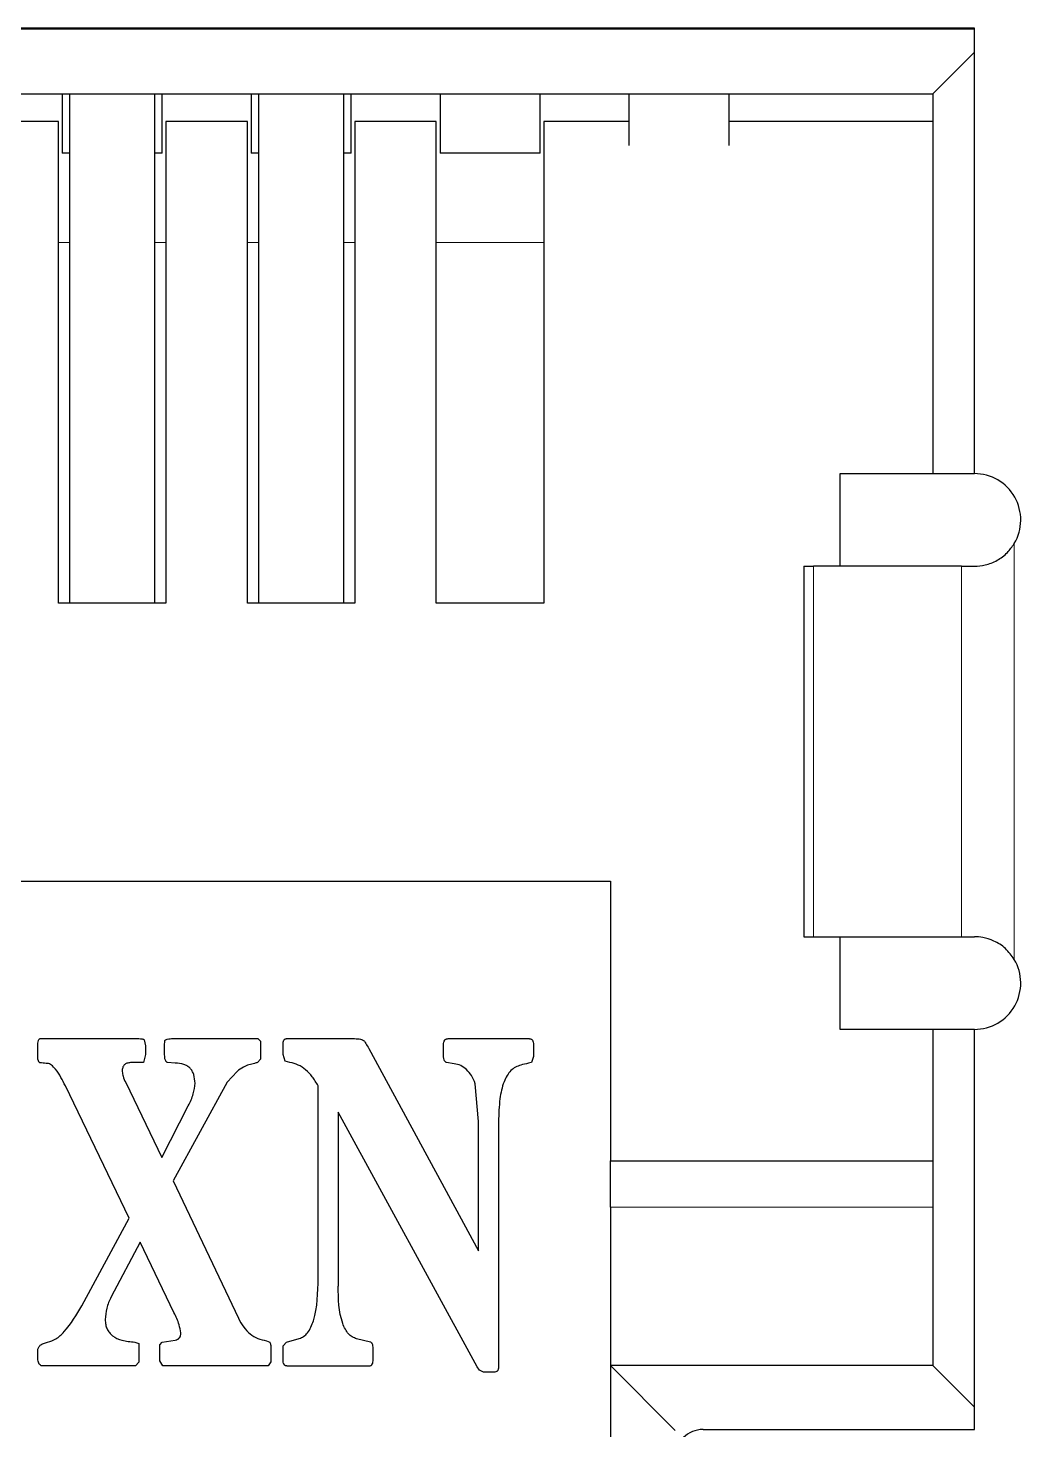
# Model space of a CAD drawing. Extents: x -260425 to 1294666, y -169889 to -2349.
# Drawn here: x 1000881.1 to 1000934.8, y -26583.7 to -26508 of the extents above; entities that cross this region are included whole.
import ezdxf

# ---------------------------------------------------------------- set-up
doc = ezdxf.new("R2010")
doc.units = 0
doc.header["$LTSCALE"] = 100
doc.layers.add('case', color=7, linetype='Continuous')

# ---------------------------------------------------------------- blocks, each defined once
blk = doc.blocks.new('АТС')
at = {"layer": 'case', "lineweight": 25}
for points in [[(2475.15, -39.458), (2475.15, -39.458), (2369.35, -39.458), (2369.35, -39.458)], [(2370.6, -39.507), (2370.6, -39.507), (2475.15, -39.507), (2475.15, -39.507)], [(2475.15, -63.507), (2475.15, -63.507), (2475.15, -39.458), (2475.15, -39.458)], [(2475.15, -40.758), (2475.15, -40.758), (2472.9, -43.008), (2472.9, -43.008)], [(2374.1, -43.008), (2374.1, -43.008), (2472.9, -43.008), (2472.9, -43.008)], [(2425.9, -43.008), (2425.9, -43.008), (2425.9, -46.208), (2425.9, -46.208)], [(2426.3, -43.008), (2426.3, -43.008), (2426.3, -70.508), (2426.3, -70.508)], [(2430.9, -70.508), (2430.9, -70.508), (2430.9, -43.008), (2430.9, -43.008)], [(2431.3, -46.208), (2431.3, -46.208), (2431.3, -43.008), (2431.3, -43.008)], [(2436.1, -43.008), (2436.1, -43.008), (2436.1, -46.208), (2436.1, -46.208)], [(2436.5, -43.008), (2436.5, -43.008), (2436.5, -70.508), (2436.5, -70.508)], [(2441.1, -70.508), (2441.1, -70.508), (2441.1, -43.008), (2441.1, -43.008)], [(2441.5, -46.208), (2441.5, -46.208), (2441.5, -43.008), (2441.5, -43.008)], [(2446.3, -43.008), (2446.3, -43.008), (2446.3, -46.208), (2446.3, -46.208)], [(2451.7, -46.208), (2451.7, -46.208), (2451.7, -43.008), (2451.7, -43.008)], [(2456.5, -43.008), (2456.5, -43.008), (2456.5, -45.805), (2456.5, -45.805)], [(2461.9, -45.805), (2461.9, -45.805), (2461.9, -43.008), (2461.9, -43.008)], [(2472.9, -43.008), (2472.9, -43.008), (2472.9, -63.507), (2472.9, -63.507)], [(2425.7, -44.508), (2425.7, -44.508), (2421.3, -44.508), (2421.3, -44.508)], [(2425.7, -70.508), (2425.7, -70.508), (2425.7, -44.508), (2425.7, -44.508)], [(2431.5, -44.508), (2431.5, -44.508), (2431.5, -70.508), (2431.5, -70.508)], [(2435.9, -44.508), (2435.9, -44.508), (2431.5, -44.508), (2431.5, -44.508)], [(2435.9, -70.508), (2435.9, -70.508), (2435.9, -44.508), (2435.9, -44.508)], [(2441.7, -44.508), (2441.7, -44.508), (2441.7, -70.508), (2441.7, -70.508)], [(2446.1, -44.508), (2446.1, -44.508), (2441.7, -44.508), (2441.7, -44.508)], [(2446.1, -70.508), (2446.1, -70.508), (2446.1, -44.508), (2446.1, -44.508)], [(2451.9, -44.508), (2451.9, -44.508), (2451.9, -70.508), (2451.9, -70.508)], [(2456.3, -44.508), (2456.3, -44.508), (2451.9, -44.508), (2451.9, -44.508)], [(2456.5, -44.508), (2456.5, -44.508), (2456.3, -44.508), (2456.3, -44.508)], [(2472.9, -44.508), (2472.9, -44.508), (2461.9, -44.508), (2461.9, -44.508)], [(2426.3, -46.208), (2426.3, -46.208), (2425.9, -46.208), (2425.9, -46.208)], [(2431.3, -46.208), (2431.3, -46.208), (2430.9, -46.208), (2430.9, -46.208)], [(2436.5, -46.208), (2436.5, -46.208), (2436.1, -46.208), (2436.1, -46.208)], [(2441.5, -46.208), (2441.5, -46.208), (2441.1, -46.208), (2441.1, -46.208)], [(2451.7, -46.208), (2451.7, -46.208), (2446.3, -46.208), (2446.3, -46.208)], [(2467.9, -68.508), (2467.9, -68.508), (2467.9, -63.507), (2467.9, -63.507)], [(2467.9, -63.507), (2467.9, -63.507), (2472.9, -63.507), (2472.9, -63.507)], [(2472.9, -63.507), (2472.9, -63.507), (2475.15, -63.507), (2475.15, -63.507)], [(2465.935, -68.508), (2465.935, -68.508), (2465.935, -88.508), (2465.935, -88.508)], [(2465.935, -68.508), (2465.935, -68.508), (2466.464, -68.508), (2466.464, -68.508)], [(2466.464, -68.508), (2466.464, -68.508), (2466.468, -68.508), (2466.468, -68.508)], [(2474.458, -68.508), (2474.458, -68.508), (2466.468, -68.508), (2466.468, -68.508)], [(2474.458, -68.508), (2474.458, -68.508), (2475.15, -68.508), (2475.15, -68.508)], [(2431.5, -70.508), (2431.5, -70.508), (2425.7, -70.508), (2425.7, -70.508)], [(2441.7, -70.508), (2441.7, -70.508), (2435.9, -70.508), (2435.9, -70.508)], [(2451.9, -70.508), (2451.9, -70.508), (2446.1, -70.508), (2446.1, -70.508)], [(2391.5, -85.507), (2391.5, -85.507), (2455.5, -85.507), (2455.5, -85.507)], [(2455.5, -85.507), (2455.5, -85.507), (2455.5, -100.607), (2455.5, -100.607)], [(2465.935, -88.508), (2465.935, -88.508), (2466.468, -88.508), (2466.468, -88.508)], [(2466.468, -88.508), (2466.468, -88.508), (2474.458, -88.508), (2474.458, -88.508)], [(2467.9, -93.508), (2467.9, -93.508), (2467.9, -88.508), (2467.9, -88.508)], [(2474.458, -88.508), (2474.458, -88.508), (2475.15, -88.508), (2475.15, -88.508)], [(2472.9, -93.508), (2472.9, -93.508), (2467.9, -93.508), (2467.9, -93.508)], [(2472.9, -93.508), (2472.9, -93.508), (2472.9, -111.657), (2472.9, -111.657)], [(2475.15, -93.508), (2475.15, -93.508), (2472.9, -93.508), (2472.9, -93.508)], [(2475.15, -115.108), (2475.15, -115.108), (2475.15, -93.508), (2475.15, -93.508)], [(2424.589, -95.113), (2424.589, -95.113), (2424.589, -94.393), (2424.589, -94.393)], [(2424.715, -94.009), (2424.715, -94.009), (2430.049, -94.009), (2430.049, -94.009)], [(2430.326, -94.069), (2430.326, -94.069), (2430.393, -94.393), (2430.393, -94.393)], [(2430.393, -94.393), (2430.393, -94.393), (2430.393, -94.873), (2430.393, -94.873)], [(2431.435, -94.405), (2431.435, -94.405), (2431.452, -94.117), (2431.452, -94.117)], [(2431.435, -94.885), (2431.435, -94.885), (2431.435, -94.405), (2431.435, -94.405)], [(2431.888, -94.009), (2431.888, -94.009), (2436.466, -94.009), (2436.466, -94.009)], [(2436.466, -94.009), (2436.466, -94.009), (2436.601, -94.153), (2436.601, -94.153)], [(2436.601, -94.153), (2436.601, -94.153), (2436.609, -94.393), (2436.609, -94.393)], [(2436.609, -94.393), (2436.609, -94.393), (2436.609, -95.113), (2436.609, -95.113)], [(2437.827, -94.861), (2437.827, -94.861), (2437.827, -94.357), (2437.827, -94.357)], [(2438.012, -94.009), (2438.012, -94.009), (2441.691, -94.009), (2441.691, -94.009)], [(2442.456, -94.549), (2442.456, -94.549), (2448.378, -105.469), (2448.378, -105.469)], [(2446.488, -94.837), (2446.488, -94.837), (2446.488, -94.345), (2446.488, -94.345)], [(2446.74, -94.009), (2446.74, -94.009), (2451.108, -94.009), (2451.108, -94.009)], [(2451.351, -94.345), (2451.351, -94.345), (2451.351, -94.969), (2451.351, -94.969)], [(2424.664, -95.293), (2424.664, -95.293), (2424.589, -95.113), (2424.589, -95.113)], [(2430.292, -95.293), (2430.292, -95.293), (2429.595, -95.305), (2429.595, -95.305)], [(2430.393, -94.873), (2430.393, -94.873), (2430.292, -95.293), (2430.292, -95.293)], [(2432.006, -95.329), (2432.006, -95.329), (2431.586, -95.295), (2431.586, -95.295)], [(2436.609, -95.113), (2436.609, -95.113), (2436.45, -95.293), (2436.45, -95.293)], [(2437.945, -95.221), (2437.945, -95.221), (2437.827, -94.861), (2437.827, -94.861)], [(2438.197, -95.293), (2438.197, -95.293), (2437.945, -95.221), (2437.945, -95.221)], [(2447.059, -95.368), (2447.059, -95.368), (2446.655, -95.299), (2446.655, -95.299)], [(2451.351, -94.969), (2451.351, -94.969), (2451.242, -95.293), (2451.242, -95.293)], [(2435.341, -95.785), (2435.341, -95.785), (2434.812, -96.361), (2434.812, -96.361)], [(2429.528, -103.705), (2429.528, -103.705), (2426.076, -96.565), (2426.076, -96.565)], [(2429.335, -96.385), (2429.335, -96.385), (2431.275, -100.417), (2431.275, -100.417)], [(2434.812, -96.361), (2434.812, -96.361), (2431.888, -101.689), (2431.888, -101.689)], [(2439.717, -106.933), (2439.717, -106.933), (2439.717, -96.553), (2439.717, -96.553)], [(2448.378, -98.473), (2448.378, -98.473), (2448.201, -96.445), (2448.201, -96.445)], [(2431.275, -100.417), (2431.275, -100.417), (2432.712, -97.633), (2432.712, -97.633)], [(2448.31, -111.733), (2448.31, -111.733), (2440.801, -97.981), (2440.801, -97.981)], [(2440.801, -97.981), (2440.801, -97.981), (2440.801, -107.365), (2440.801, -107.365)], [(2448.378, -105.469), (2448.378, -105.469), (2448.378, -98.473), (2448.378, -98.473)], [(2449.461, -98.485), (2449.461, -98.485), (2449.461, -111.733), (2449.461, -111.733)], [(2455.5, -100.607), (2455.5, -100.607), (2472.9, -100.607), (2472.9, -100.607)], [(2431.888, -101.689), (2431.888, -101.689), (2435.416, -109.093), (2435.416, -109.093)], [(2455.5, -103.107), (2455.5, -103.107), (2455.5, -111.657), (2455.5, -111.657)], [(2426.958, -108.433), (2426.958, -108.433), (2429.528, -103.705), (2429.528, -103.705)], [(2430.108, -104.989), (2430.108, -104.989), (2428.545, -107.953), (2428.545, -107.953)], [(2431.939, -108.793), (2431.939, -108.793), (2430.108, -104.989), (2430.108, -104.989)], [(2429.822, -110.389), (2429.822, -110.389), (2430.032, -110.461), (2430.032, -110.461)], [(2430.032, -110.461), (2430.032, -110.461), (2430.049, -110.773), (2430.049, -110.773)], [(2431.166, -110.545), (2431.166, -110.545), (2431.309, -110.389), (2431.309, -110.389)], [(2431.309, -110.389), (2431.309, -110.389), (2431.998, -110.281), (2431.998, -110.281)], [(2436.928, -110.317), (2436.928, -110.317), (2437.105, -110.389), (2437.105, -110.389)], [(2437.836, -110.593), (2437.836, -110.593), (2438.02, -110.389), (2438.02, -110.389)], [(2438.02, -110.389), (2438.02, -110.389), (2438.701, -110.197), (2438.701, -110.197)], [(2442.54, -110.389), (2442.54, -110.389), (2441.8, -110.209), (2441.8, -110.209)], [(2424.589, -111.265), (2424.589, -111.265), (2424.589, -110.857), (2424.589, -110.857)], [(2430.049, -110.773), (2430.049, -110.773), (2430.049, -111.301), (2430.049, -111.301)], [(2431.166, -111.409), (2431.166, -111.409), (2431.166, -110.545), (2431.166, -110.545)], [(2437.172, -110.761), (2437.172, -110.761), (2437.172, -111.457), (2437.172, -111.457)], [(2437.827, -111.325), (2437.827, -111.325), (2437.836, -110.593), (2437.836, -110.593)], [(2442.691, -111.313), (2442.691, -111.313), (2442.691, -110.725), (2442.691, -110.725)], [(2429.856, -111.673), (2429.856, -111.673), (2424.799, -111.673), (2424.799, -111.673)], [(2430.04, -111.481), (2430.04, -111.481), (2429.856, -111.673), (2429.856, -111.673)], [(2430.049, -111.301), (2430.049, -111.301), (2430.04, -111.481), (2430.04, -111.481)], [(2431.334, -111.673), (2431.334, -111.673), (2431.166, -111.409), (2431.166, -111.409)], [(2437.021, -111.673), (2437.021, -111.673), (2431.334, -111.673), (2431.334, -111.673)], [(2437.172, -111.457), (2437.172, -111.457), (2437.021, -111.673), (2437.021, -111.673)], [(2438.037, -111.673), (2438.037, -111.673), (2442.489, -111.673), (2442.489, -111.673)], [(2448.428, -111.913), (2448.428, -111.913), (2448.31, -111.733), (2448.31, -111.733)], [(2448.638, -112.009), (2448.638, -112.009), (2448.428, -111.913), (2448.428, -111.913)], [(2459, -115.158), (2459, -115.158), (2455.5, -111.657), (2455.5, -111.657)], [(2472.9, -111.657), (2472.9, -111.657), (2455.5, -111.657), (2455.5, -111.657)], [(2455.5, -111.657), (2455.5, -111.657), (2455.5, -129.008), (2455.5, -129.008)], [(2475.15, -113.907), (2475.15, -113.907), (2472.9, -111.657), (2472.9, -111.657)], [(2449.209, -112.009), (2449.209, -112.009), (2448.638, -112.009), (2448.638, -112.009)], [(2460.5, -115.108), (2460.5, -115.108), (2475.15, -115.108), (2475.15, -115.108)]]:
    blk.add_open_spline(points, degree=3, dxfattribs=at)
at = {"layer": 'case', "lineweight": 18}
for points in [[(2426.3, -51.033), (2426.3, -51.033), (2425.7, -51.033), (2425.7, -51.033)], [(2431.5, -51.033), (2431.5, -51.033), (2430.9, -51.033), (2430.9, -51.033)], [(2436.5, -51.033), (2436.5, -51.033), (2435.9, -51.033), (2435.9, -51.033)], [(2441.7, -51.033), (2441.7, -51.033), (2441.1, -51.033), (2441.1, -51.033)], [(2451.9, -51.033), (2451.9, -51.033), (2446.1, -51.033), (2446.1, -51.033)], [(2477.299, -89.729), (2477.299, -89.729), (2477.299, -67.286), (2477.299, -67.286)], [(2466.468, -68.508), (2466.468, -68.508), (2466.468, -88.508), (2466.468, -88.508)], [(2474.458, -88.508), (2474.458, -88.508), (2474.458, -68.508), (2474.458, -68.508)], [(2472.9, -103.107), (2472.9, -103.107), (2455.5, -103.107), (2455.5, -103.107)]]:
    blk.add_open_spline(points, degree=3, dxfattribs=at)
at = {"layer": 'case', "lineweight": 25}
for points, knots in [([(2477.299, -67.286), (2477.758, -66.513), (2477.768, -65.553), (2477.323, -64.772), (2477.323, -64.772), (2476.879, -63.99), (2476.049, -63.508), (2475.15, -63.508)], [0, 0, 0, 0, 0.333333, 0.333333, 0.333333, 0.333333, 1, 1, 1, 1]), ([(2475.15, -68.508), (2475.339, -68.497), (2475.529, -68.486), (2475.736, -68.438), (2475.736, -68.438), (2475.943, -68.389), (2476.168, -68.303), (2476.382, -68.183), (2476.382, -68.183), (2476.579, -68.072), (2476.767, -67.934), (2476.926, -67.767), (2476.926, -67.767), (2477.065, -67.621), (2477.182, -67.453), (2477.299, -67.286)], [0, 0, 0, 0, 0.2, 0.2, 0.2, 0.2, 0.4, 0.4, 0.4, 0.4, 0.6, 0.6, 0.6, 0.6, 1, 1, 1, 1]), ([(2477.299, -89.729), (2477.15, -89.523), (2477.001, -89.317), (2476.82, -89.147), (2476.82, -89.147), (2476.638, -88.976), (2476.422, -88.841), (2476.204, -88.74), (2476.204, -88.74), (2476, -88.647), (2475.794, -88.583), (2475.605, -88.549), (2475.605, -88.549), (2475.445, -88.521), (2475.298, -88.514), (2475.15, -88.508)], [0, 0, 0, 0, 0.2, 0.2, 0.2, 0.2, 0.4, 0.4, 0.4, 0.4, 0.6, 0.6, 0.6, 0.6, 1, 1, 1, 1]), ([(2475.15, -93.508), (2476.049, -93.508), (2476.879, -93.025), (2477.323, -92.243), (2477.323, -92.243), (2477.768, -91.462), (2477.758, -90.502), (2477.299, -89.729)], [0, 0, 0, 0, 0.333333, 0.333333, 0.333333, 0.333333, 1, 1, 1, 1]), ([(2424.589, -94.393), (2424.589, -94.295), (2424.59, -94.198), (2424.62, -94.107), (2424.62, -94.107), (2424.625, -94.092), (2424.631, -94.078), (2424.638, -94.064), (2424.638, -94.064), (2424.644, -94.053), (2424.651, -94.043), (2424.66, -94.034), (2424.66, -94.034), (2424.667, -94.026), (2424.676, -94.02), (2424.685, -94.015), (2424.685, -94.015), (2424.69, -94.013), (2424.695, -94.012), (2424.7, -94.011), (2424.7, -94.011), (2424.705, -94.01), (2424.71, -94.009), (2424.715, -94.009)], [0, 0, 0, 0, 0.142857, 0.142857, 0.142857, 0.142857, 0.285714, 0.285714, 0.285714, 0.285714, 0.428571, 0.428571, 0.428571, 0.428571, 0.571429, 0.571429, 0.571429, 0.571429, 0.714286, 0.714286, 0.714286, 0.714286, 1, 1, 1, 1]), ([(2430.049, -94.009), (2430.108, -94.011), (2430.167, -94.013), (2430.225, -94.026), (2430.225, -94.026), (2430.246, -94.03), (2430.266, -94.035), (2430.285, -94.044), (2430.285, -94.044), (2430.299, -94.051), (2430.313, -94.06), (2430.326, -94.069)], [0, 0, 0, 0, 0.25, 0.25, 0.25, 0.25, 0.5, 0.5, 0.5, 0.5, 1, 1, 1, 1]), ([(2431.452, -94.117), (2431.456, -94.108), (2431.46, -94.099), (2431.467, -94.092), (2431.467, -94.092), (2431.474, -94.083), (2431.483, -94.076), (2431.493, -94.07), (2431.493, -94.07), (2431.519, -94.053), (2431.549, -94.044), (2431.579, -94.036), (2431.579, -94.036), (2431.68, -94.011), (2431.784, -94.01), (2431.888, -94.009)], [0, 0, 0, 0, 0.2, 0.2, 0.2, 0.2, 0.4, 0.4, 0.4, 0.4, 0.6, 0.6, 0.6, 0.6, 1, 1, 1, 1]), ([(2437.827, -94.357), (2437.829, -94.307), (2437.83, -94.256), (2437.838, -94.206), (2437.838, -94.206), (2437.845, -94.169), (2437.855, -94.131), (2437.872, -94.098), (2437.872, -94.098), (2437.88, -94.084), (2437.888, -94.071), (2437.898, -94.059), (2437.898, -94.059), (2437.907, -94.048), (2437.918, -94.039), (2437.93, -94.031), (2437.93, -94.031), (2437.942, -94.024), (2437.955, -94.018), (2437.968, -94.015), (2437.968, -94.015), (2437.982, -94.011), (2437.997, -94.01), (2438.012, -94.009)], [0, 0, 0, 0, 0.142857, 0.142857, 0.142857, 0.142857, 0.285714, 0.285714, 0.285714, 0.285714, 0.428571, 0.428571, 0.428571, 0.428571, 0.571429, 0.571429, 0.571429, 0.571429, 0.714286, 0.714286, 0.714286, 0.714286, 1, 1, 1, 1]), ([(2441.691, -94.009), (2441.798, -94.014), (2441.906, -94.018), (2442.01, -94.042), (2442.01, -94.042), (2442.049, -94.051), (2442.088, -94.062), (2442.124, -94.08), (2442.124, -94.08), (2442.152, -94.094), (2442.178, -94.111), (2442.204, -94.129)], [0, 0, 0, 0, 0.25, 0.25, 0.25, 0.25, 0.5, 0.5, 0.5, 0.5, 1, 1, 1, 1]), ([(2442.204, -94.129), (2442.215, -94.145), (2442.227, -94.16), (2442.238, -94.176), (2442.238, -94.176), (2442.258, -94.204), (2442.275, -94.233), (2442.292, -94.263), (2442.292, -94.263), (2442.347, -94.358), (2442.401, -94.453), (2442.456, -94.549)], [0, 0, 0, 0, 0.25, 0.25, 0.25, 0.25, 0.5, 0.5, 0.5, 0.5, 1, 1, 1, 1]), ([(2446.488, -94.345), (2446.49, -94.297), (2446.492, -94.248), (2446.503, -94.201), (2446.503, -94.201), (2446.513, -94.164), (2446.528, -94.127), (2446.551, -94.096), (2446.551, -94.096), (2446.561, -94.082), (2446.573, -94.069), (2446.586, -94.058), (2446.586, -94.058), (2446.599, -94.048), (2446.614, -94.038), (2446.629, -94.031), (2446.629, -94.031), (2446.646, -94.024), (2446.663, -94.018), (2446.681, -94.015), (2446.681, -94.015), (2446.7, -94.011), (2446.72, -94.01), (2446.74, -94.009)], [0, 0, 0, 0, 0.142857, 0.142857, 0.142857, 0.142857, 0.285714, 0.285714, 0.285714, 0.285714, 0.428571, 0.428571, 0.428571, 0.428571, 0.571429, 0.571429, 0.571429, 0.571429, 0.714286, 0.714286, 0.714286, 0.714286, 1, 1, 1, 1]), ([(2451.108, -94.009), (2451.127, -94.01), (2451.145, -94.011), (2451.164, -94.015), (2451.164, -94.015), (2451.181, -94.018), (2451.197, -94.024), (2451.213, -94.031), (2451.213, -94.031), (2451.228, -94.038), (2451.242, -94.048), (2451.255, -94.058), (2451.255, -94.058), (2451.268, -94.069), (2451.279, -94.082), (2451.289, -94.096), (2451.289, -94.096), (2451.312, -94.127), (2451.327, -94.164), (2451.336, -94.201), (2451.336, -94.201), (2451.347, -94.248), (2451.349, -94.297), (2451.351, -94.345)], [0, 0, 0, 0, 0.142857, 0.142857, 0.142857, 0.142857, 0.285714, 0.285714, 0.285714, 0.285714, 0.428571, 0.428571, 0.428571, 0.428571, 0.571429, 0.571429, 0.571429, 0.571429, 0.714286, 0.714286, 0.714286, 0.714286, 1, 1, 1, 1]), ([(2425.118, -95.348), (2425.009, -95.341), (2424.899, -95.334), (2424.79, -95.322), (2424.79, -95.322), (2424.761, -95.319), (2424.731, -95.316), (2424.702, -95.309), (2424.702, -95.309), (2424.694, -95.307), (2424.685, -95.305), (2424.677, -95.302), (2424.677, -95.302), (2424.674, -95.3), (2424.671, -95.299), (2424.669, -95.297), (2424.669, -95.297), (2424.667, -95.296), (2424.666, -95.295), (2424.664, -95.293)], [0, 0, 0, 0, 0.166667, 0.166667, 0.166667, 0.166667, 0.333333, 0.333333, 0.333333, 0.333333, 0.5, 0.5, 0.5, 0.5, 0.666667, 0.666667, 0.666667, 0.666667, 1, 1, 1, 1]), ([(2426.076, -96.565), (2425.92, -96.252), (2425.763, -95.938), (2425.547, -95.665), (2425.547, -95.665), (2425.48, -95.58), (2425.407, -95.499), (2425.32, -95.434), (2425.32, -95.434), (2425.287, -95.409), (2425.253, -95.387), (2425.216, -95.373), (2425.216, -95.373), (2425.184, -95.361), (2425.151, -95.354), (2425.118, -95.348)], [0, 0, 0, 0, 0.2, 0.2, 0.2, 0.2, 0.4, 0.4, 0.4, 0.4, 0.6, 0.6, 0.6, 0.6, 1, 1, 1, 1]), ([(2429.595, -95.305), (2429.527, -95.31), (2429.46, -95.316), (2429.397, -95.338), (2429.397, -95.338), (2429.37, -95.348), (2429.343, -95.361), (2429.319, -95.377), (2429.319, -95.377), (2429.295, -95.392), (2429.274, -95.41), (2429.255, -95.43), (2429.255, -95.43), (2429.236, -95.45), (2429.219, -95.473), (2429.205, -95.497), (2429.205, -95.497), (2429.191, -95.523), (2429.179, -95.551), (2429.17, -95.579), (2429.17, -95.579), (2429.149, -95.645), (2429.146, -95.715), (2429.142, -95.785)], [0, 0, 0, 0, 0.142857, 0.142857, 0.142857, 0.142857, 0.285714, 0.285714, 0.285714, 0.285714, 0.428571, 0.428571, 0.428571, 0.428571, 0.571429, 0.571429, 0.571429, 0.571429, 0.714286, 0.714286, 0.714286, 0.714286, 1, 1, 1, 1]), ([(2431.586, -95.295), (2431.574, -95.291), (2431.561, -95.286), (2431.55, -95.28), (2431.55, -95.28), (2431.539, -95.273), (2431.529, -95.264), (2431.52, -95.254), (2431.52, -95.254), (2431.498, -95.23), (2431.484, -95.2), (2431.473, -95.17), (2431.473, -95.17), (2431.439, -95.08), (2431.437, -94.982), (2431.435, -94.885)], [0, 0, 0, 0, 0.2, 0.2, 0.2, 0.2, 0.4, 0.4, 0.4, 0.4, 0.6, 0.6, 0.6, 0.6, 1, 1, 1, 1]), ([(2433.073, -96.421), (2433.063, -96.26), (2433.054, -96.098), (2433.005, -95.947), (2433.005, -95.947), (2432.984, -95.882), (2432.956, -95.818), (2432.921, -95.759), (2432.921, -95.759), (2432.888, -95.703), (2432.849, -95.651), (2432.804, -95.605), (2432.804, -95.605), (2432.759, -95.559), (2432.708, -95.519), (2432.654, -95.485), (2432.654, -95.485), (2432.596, -95.449), (2432.534, -95.42), (2432.47, -95.398), (2432.47, -95.398), (2432.322, -95.349), (2432.164, -95.339), (2432.006, -95.329)], [0, 0, 0, 0, 0.142857, 0.142857, 0.142857, 0.142857, 0.285714, 0.285714, 0.285714, 0.285714, 0.428571, 0.428571, 0.428571, 0.428571, 0.571429, 0.571429, 0.571429, 0.571429, 0.714286, 0.714286, 0.714286, 0.714286, 1, 1, 1, 1]), ([(2436.45, -95.293), (2436.395, -95.311), (2436.34, -95.329), (2436.285, -95.345), (2436.285, -95.345), (2436.187, -95.373), (2436.088, -95.396), (2435.988, -95.419)], [0, 0, 0, 0, 0.333333, 0.333333, 0.333333, 0.333333, 1, 1, 1, 1]), ([(2439.717, -96.553), (2439.618, -96.385), (2439.519, -96.217), (2439.401, -96.063), (2439.401, -96.063), (2439.296, -95.926), (2439.175, -95.8), (2439.042, -95.689), (2439.042, -95.689), (2438.919, -95.587), (2438.786, -95.497), (2438.641, -95.433), (2438.641, -95.433), (2438.5, -95.37), (2438.348, -95.331), (2438.197, -95.293)], [0, 0, 0, 0, 0.2, 0.2, 0.2, 0.2, 0.4, 0.4, 0.4, 0.4, 0.6, 0.6, 0.6, 0.6, 1, 1, 1, 1]), ([(2446.655, -95.299), (2446.641, -95.292), (2446.627, -95.286), (2446.614, -95.278), (2446.614, -95.278), (2446.601, -95.269), (2446.589, -95.258), (2446.579, -95.246), (2446.579, -95.246), (2446.556, -95.218), (2446.54, -95.185), (2446.527, -95.151), (2446.527, -95.151), (2446.491, -95.052), (2446.49, -94.944), (2446.488, -94.837)], [0, 0, 0, 0, 0.2, 0.2, 0.2, 0.2, 0.4, 0.4, 0.4, 0.4, 0.6, 0.6, 0.6, 0.6, 1, 1, 1, 1]), ([(2451.242, -95.293), (2451.235, -95.295), (2451.228, -95.297), (2451.222, -95.299), (2451.222, -95.299), (2451.171, -95.314), (2451.119, -95.326), (2451.068, -95.338), (2451.068, -95.338), (2450.93, -95.37), (2450.792, -95.404), (2450.654, -95.438)], [0, 0, 0, 0, 0.25, 0.25, 0.25, 0.25, 0.5, 0.5, 0.5, 0.5, 1, 1, 1, 1]), ([(2429.142, -95.785), (2429.153, -95.871), (2429.165, -95.957), (2429.188, -96.04), (2429.188, -96.04), (2429.221, -96.16), (2429.278, -96.272), (2429.335, -96.385)], [0, 0, 0, 0, 0.333333, 0.333333, 0.333333, 0.333333, 1, 1, 1, 1]), ([(2435.988, -95.419), (2435.886, -95.456), (2435.784, -95.492), (2435.689, -95.541), (2435.689, -95.541), (2435.565, -95.607), (2435.453, -95.696), (2435.341, -95.785)], [0, 0, 0, 0, 0.333333, 0.333333, 0.333333, 0.333333, 1, 1, 1, 1]), ([(2447.738, -95.68), (2447.636, -95.598), (2447.534, -95.515), (2447.418, -95.463), (2447.418, -95.463), (2447.306, -95.413), (2447.183, -95.391), (2447.059, -95.368)], [0, 0, 0, 0, 0.333333, 0.333333, 0.333333, 0.333333, 1, 1, 1, 1]), ([(2448.201, -96.445), (2448.143, -96.292), (2448.084, -96.139), (2447.998, -96.003), (2447.998, -96.003), (2447.925, -95.887), (2447.832, -95.783), (2447.738, -95.68)], [0, 0, 0, 0, 0.333333, 0.333333, 0.333333, 0.333333, 1, 1, 1, 1]), ([(2450.654, -95.438), (2450.558, -95.469), (2450.462, -95.5), (2450.374, -95.548), (2450.374, -95.548), (2450.284, -95.596), (2450.203, -95.661), (2450.131, -95.735), (2450.131, -95.735), (2450.052, -95.815), (2449.984, -95.904), (2449.926, -95.999), (2449.926, -95.999), (2449.859, -96.107), (2449.805, -96.222), (2449.758, -96.34), (2449.758, -96.34), (2449.643, -96.633), (2449.576, -96.944), (2449.535, -97.256), (2449.535, -97.256), (2449.482, -97.664), (2449.471, -98.075), (2449.461, -98.485)], [0, 0, 0, 0, 0.142857, 0.142857, 0.142857, 0.142857, 0.285714, 0.285714, 0.285714, 0.285714, 0.428571, 0.428571, 0.428571, 0.428571, 0.571429, 0.571429, 0.571429, 0.571429, 0.714286, 0.714286, 0.714286, 0.714286, 1, 1, 1, 1]), ([(2432.712, -97.633), (2432.816, -97.422), (2432.919, -97.21), (2432.98, -96.987), (2432.98, -96.987), (2433.03, -96.804), (2433.052, -96.612), (2433.073, -96.421)], [0, 0, 0, 0, 0.333333, 0.333333, 0.333333, 0.333333, 1, 1, 1, 1]), ([(2455.5, -103.107), (2455.5, -102.78), (2455.5, -102.452), (2455.5, -102.151), (2455.5, -102.151), (2455.5, -101.849), (2455.5, -101.574), (2455.5, -101.34), (2455.5, -101.34), (2455.5, -101.106), (2455.5, -100.913), (2455.5, -100.798), (2455.5, -100.798), (2455.5, -100.683), (2455.5, -100.645), (2455.5, -100.607)], [0, 0, 0, 0, 0.2, 0.2, 0.2, 0.2, 0.4, 0.4, 0.4, 0.4, 0.6, 0.6, 0.6, 0.6, 1, 1, 1, 1]), ([(2438.701, -110.197), (2438.783, -110.164), (2438.865, -110.132), (2438.938, -110.084), (2438.938, -110.084), (2439.016, -110.032), (2439.084, -109.962), (2439.143, -109.887), (2439.143, -109.887), (2439.293, -109.697), (2439.388, -109.471), (2439.461, -109.241), (2439.461, -109.241), (2439.697, -108.5), (2439.707, -107.716), (2439.717, -106.933)], [0, 0, 0, 0, 0.2, 0.2, 0.2, 0.2, 0.4, 0.4, 0.4, 0.4, 0.6, 0.6, 0.6, 0.6, 1, 1, 1, 1]), ([(2441.8, -110.209), (2441.719, -110.182), (2441.638, -110.155), (2441.565, -110.113), (2441.565, -110.113), (2441.488, -110.07), (2441.42, -110.01), (2441.361, -109.944), (2441.361, -109.944), (2441.294, -109.869), (2441.237, -109.786), (2441.189, -109.699), (2441.189, -109.699), (2441.133, -109.598), (2441.087, -109.49), (2441.049, -109.381), (2441.049, -109.381), (2440.822, -108.743), (2440.811, -108.054), (2440.801, -107.365)], [0, 0, 0, 0, 0.166667, 0.166667, 0.166667, 0.166667, 0.333333, 0.333333, 0.333333, 0.333333, 0.5, 0.5, 0.5, 0.5, 0.666667, 0.666667, 0.666667, 0.666667, 1, 1, 1, 1]), ([(2428.545, -107.953), (2428.451, -108.154), (2428.358, -108.355), (2428.305, -108.566), (2428.305, -108.566), (2428.255, -108.764), (2428.24, -108.97), (2428.226, -109.177)], [0, 0, 0, 0, 0.333333, 0.333333, 0.333333, 0.333333, 1, 1, 1, 1]), ([(2425.119, -110.397), (2425.269, -110.345), (2425.419, -110.293), (2425.555, -110.215), (2425.555, -110.215), (2425.725, -110.116), (2425.872, -109.975), (2426.006, -109.826), (2426.006, -109.826), (2426.387, -109.404), (2426.672, -108.919), (2426.958, -108.433)], [0, 0, 0, 0, 0.25, 0.25, 0.25, 0.25, 0.5, 0.5, 0.5, 0.5, 1, 1, 1, 1]), ([(2432.308, -109.885), (2432.282, -109.739), (2432.256, -109.593), (2432.215, -109.452), (2432.215, -109.452), (2432.149, -109.224), (2432.044, -109.008), (2431.939, -108.793)], [0, 0, 0, 0, 0.333333, 0.333333, 0.333333, 0.333333, 1, 1, 1, 1]), ([(2428.226, -109.177), (2428.23, -109.267), (2428.234, -109.356), (2428.251, -109.444), (2428.251, -109.444), (2428.266, -109.525), (2428.291, -109.604), (2428.325, -109.679), (2428.325, -109.679), (2428.358, -109.751), (2428.4, -109.819), (2428.45, -109.88), (2428.45, -109.88), (2428.5, -109.943), (2428.56, -109.999), (2428.624, -110.049), (2428.624, -110.049), (2428.771, -110.161), (2428.944, -110.236), (2429.123, -110.286), (2429.123, -110.286), (2429.351, -110.349), (2429.586, -110.369), (2429.822, -110.389)], [0, 0, 0, 0, 0.142857, 0.142857, 0.142857, 0.142857, 0.285714, 0.285714, 0.285714, 0.285714, 0.428571, 0.428571, 0.428571, 0.428571, 0.571429, 0.571429, 0.571429, 0.571429, 0.714286, 0.714286, 0.714286, 0.714286, 1, 1, 1, 1]), ([(2435.416, -109.093), (2435.506, -109.26), (2435.595, -109.428), (2435.706, -109.58), (2435.706, -109.58), (2435.805, -109.716), (2435.922, -109.84), (2436.054, -109.947), (2436.054, -109.947), (2436.178, -110.048), (2436.314, -110.134), (2436.461, -110.193), (2436.461, -110.193), (2436.61, -110.253), (2436.769, -110.285), (2436.928, -110.317)], [0, 0, 0, 0, 0.2, 0.2, 0.2, 0.2, 0.4, 0.4, 0.4, 0.4, 0.6, 0.6, 0.6, 0.6, 1, 1, 1, 1]), ([(2424.589, -110.857), (2424.59, -110.828), (2424.592, -110.799), (2424.597, -110.771), (2424.597, -110.771), (2424.602, -110.744), (2424.611, -110.718), (2424.622, -110.693), (2424.622, -110.693), (2424.633, -110.668), (2424.647, -110.645), (2424.663, -110.623), (2424.663, -110.623), (2424.68, -110.6), (2424.7, -110.58), (2424.721, -110.561), (2424.721, -110.561), (2424.77, -110.519), (2424.827, -110.486), (2424.887, -110.462), (2424.887, -110.462), (2424.961, -110.432), (2425.04, -110.414), (2425.119, -110.397)], [0, 0, 0, 0, 0.142857, 0.142857, 0.142857, 0.142857, 0.285714, 0.285714, 0.285714, 0.285714, 0.428571, 0.428571, 0.428571, 0.428571, 0.571429, 0.571429, 0.571429, 0.571429, 0.714286, 0.714286, 0.714286, 0.714286, 1, 1, 1, 1]), ([(2431.998, -110.281), (2432.044, -110.271), (2432.09, -110.26), (2432.131, -110.24), (2432.131, -110.24), (2432.15, -110.23), (2432.168, -110.218), (2432.184, -110.205), (2432.184, -110.205), (2432.201, -110.192), (2432.215, -110.177), (2432.228, -110.161), (2432.228, -110.161), (2432.256, -110.127), (2432.276, -110.086), (2432.288, -110.044), (2432.288, -110.044), (2432.303, -109.992), (2432.306, -109.939), (2432.308, -109.885)], [0, 0, 0, 0, 0.166667, 0.166667, 0.166667, 0.166667, 0.333333, 0.333333, 0.333333, 0.333333, 0.5, 0.5, 0.5, 0.5, 0.666667, 0.666667, 0.666667, 0.666667, 1, 1, 1, 1]), ([(2437.105, -110.389), (2437.115, -110.406), (2437.125, -110.423), (2437.133, -110.44), (2437.133, -110.44), (2437.144, -110.466), (2437.15, -110.493), (2437.154, -110.521), (2437.154, -110.521), (2437.167, -110.601), (2437.17, -110.681), (2437.172, -110.761)], [0, 0, 0, 0, 0.25, 0.25, 0.25, 0.25, 0.5, 0.5, 0.5, 0.5, 1, 1, 1, 1]), ([(2442.691, -110.725), (2442.689, -110.682), (2442.688, -110.638), (2442.681, -110.595), (2442.681, -110.595), (2442.676, -110.56), (2442.667, -110.526), (2442.653, -110.494), (2442.653, -110.494), (2442.647, -110.481), (2442.64, -110.468), (2442.632, -110.455), (2442.632, -110.455), (2442.624, -110.444), (2442.616, -110.434), (2442.606, -110.425), (2442.606, -110.425), (2442.596, -110.416), (2442.586, -110.408), (2442.575, -110.403), (2442.575, -110.403), (2442.564, -110.397), (2442.552, -110.393), (2442.54, -110.389)], [0, 0, 0, 0, 0.142857, 0.142857, 0.142857, 0.142857, 0.285714, 0.285714, 0.285714, 0.285714, 0.428571, 0.428571, 0.428571, 0.428571, 0.571429, 0.571429, 0.571429, 0.571429, 0.714286, 0.714286, 0.714286, 0.714286, 1, 1, 1, 1]), ([(2424.799, -111.673), (2424.782, -111.666), (2424.765, -111.659), (2424.749, -111.651), (2424.749, -111.651), (2424.733, -111.642), (2424.719, -111.631), (2424.706, -111.619), (2424.706, -111.619), (2424.679, -111.595), (2424.657, -111.565), (2424.64, -111.532), (2424.64, -111.532), (2424.621, -111.495), (2424.609, -111.454), (2424.602, -111.413), (2424.602, -111.413), (2424.593, -111.364), (2424.591, -111.315), (2424.589, -111.265)], [0, 0, 0, 0, 0.166667, 0.166667, 0.166667, 0.166667, 0.333333, 0.333333, 0.333333, 0.333333, 0.5, 0.5, 0.5, 0.5, 0.666667, 0.666667, 0.666667, 0.666667, 1, 1, 1, 1]), ([(2438.037, -111.673), (2438.02, -111.672), (2438.004, -111.671), (2437.987, -111.668), (2437.987, -111.668), (2437.972, -111.665), (2437.958, -111.66), (2437.944, -111.652), (2437.944, -111.652), (2437.931, -111.645), (2437.919, -111.637), (2437.908, -111.626), (2437.908, -111.626), (2437.897, -111.615), (2437.887, -111.603), (2437.879, -111.589), (2437.879, -111.589), (2437.859, -111.556), (2437.847, -111.519), (2437.84, -111.481), (2437.84, -111.481), (2437.83, -111.429), (2437.829, -111.377), (2437.827, -111.325)], [0, 0, 0, 0, 0.142857, 0.142857, 0.142857, 0.142857, 0.285714, 0.285714, 0.285714, 0.285714, 0.428571, 0.428571, 0.428571, 0.428571, 0.571429, 0.571429, 0.571429, 0.571429, 0.714286, 0.714286, 0.714286, 0.714286, 1, 1, 1, 1]), ([(2442.489, -111.673), (2442.505, -111.672), (2442.521, -111.671), (2442.536, -111.667), (2442.536, -111.667), (2442.551, -111.664), (2442.565, -111.658), (2442.577, -111.651), (2442.577, -111.651), (2442.59, -111.643), (2442.602, -111.633), (2442.612, -111.622), (2442.612, -111.622), (2442.623, -111.611), (2442.632, -111.597), (2442.64, -111.583), (2442.64, -111.583), (2442.66, -111.548), (2442.671, -111.51), (2442.678, -111.471), (2442.678, -111.471), (2442.688, -111.418), (2442.689, -111.366), (2442.691, -111.313)], [0, 0, 0, 0, 0.142857, 0.142857, 0.142857, 0.142857, 0.285714, 0.285714, 0.285714, 0.285714, 0.428571, 0.428571, 0.428571, 0.428571, 0.571429, 0.571429, 0.571429, 0.571429, 0.714286, 0.714286, 0.714286, 0.714286, 1, 1, 1, 1]), ([(2449.461, -111.733), (2449.459, -111.773), (2449.457, -111.814), (2449.445, -111.852), (2449.445, -111.852), (2449.441, -111.868), (2449.434, -111.884), (2449.426, -111.899), (2449.426, -111.899), (2449.418, -111.913), (2449.409, -111.927), (2449.398, -111.939), (2449.398, -111.939), (2449.388, -111.95), (2449.376, -111.96), (2449.363, -111.969), (2449.363, -111.969), (2449.349, -111.978), (2449.335, -111.986), (2449.319, -111.991), (2449.319, -111.991), (2449.285, -112.004), (2449.247, -112.006), (2449.209, -112.009)], [0, 0, 0, 0, 0.142857, 0.142857, 0.142857, 0.142857, 0.285714, 0.285714, 0.285714, 0.285714, 0.428571, 0.428571, 0.428571, 0.428571, 0.571429, 0.571429, 0.571429, 0.571429, 0.714286, 0.714286, 0.714286, 0.714286, 1, 1, 1, 1]), ([(2460.5, -115.108), (2460.102, -115.108), (2459.721, -115.266), (2459.439, -115.547), (2459.439, -115.547), (2459.158, -115.828), (2459, -116.21), (2459, -116.608)], [0, 0, 0, 0, 0.333333, 0.333333, 0.333333, 0.333333, 1, 1, 1, 1])]:
    blk.add_open_spline(points, degree=3, knots=knots, dxfattribs=at)

msp = doc.modelspace()

# ---------------------------------------------------------------- block references
msp.add_blockref('АТС', (998457.029, -26468.524))

doc.saveas('drawing.dxf')
